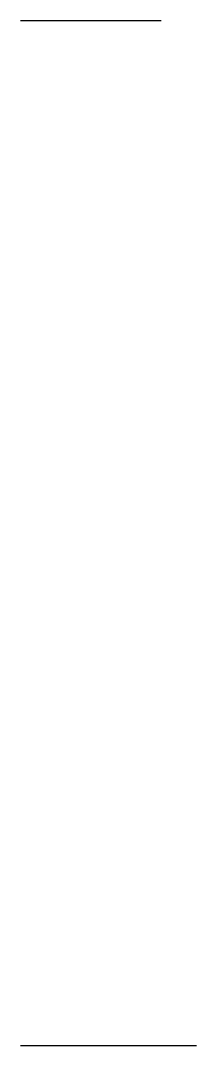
# Model space of a CAD drawing. Header units: millimetres. Extents: x 10.4 to 15.4, y -1.6 to 27.6.
import ezdxf

# ---------------------------------------------------------------- set-up
doc = ezdxf.new("R2010")
doc.units = ezdxf.units.MM

msp = doc.modelspace()

# ---------------------------------------------------------------- linework, layer by layer
for p, q in [((10.4, 27.6), (14.4, 27.6)), ((10.4, -1.6), (15.4, -1.6))]:
    msp.add_line(p, q)

doc.saveas('drawing.dxf')
